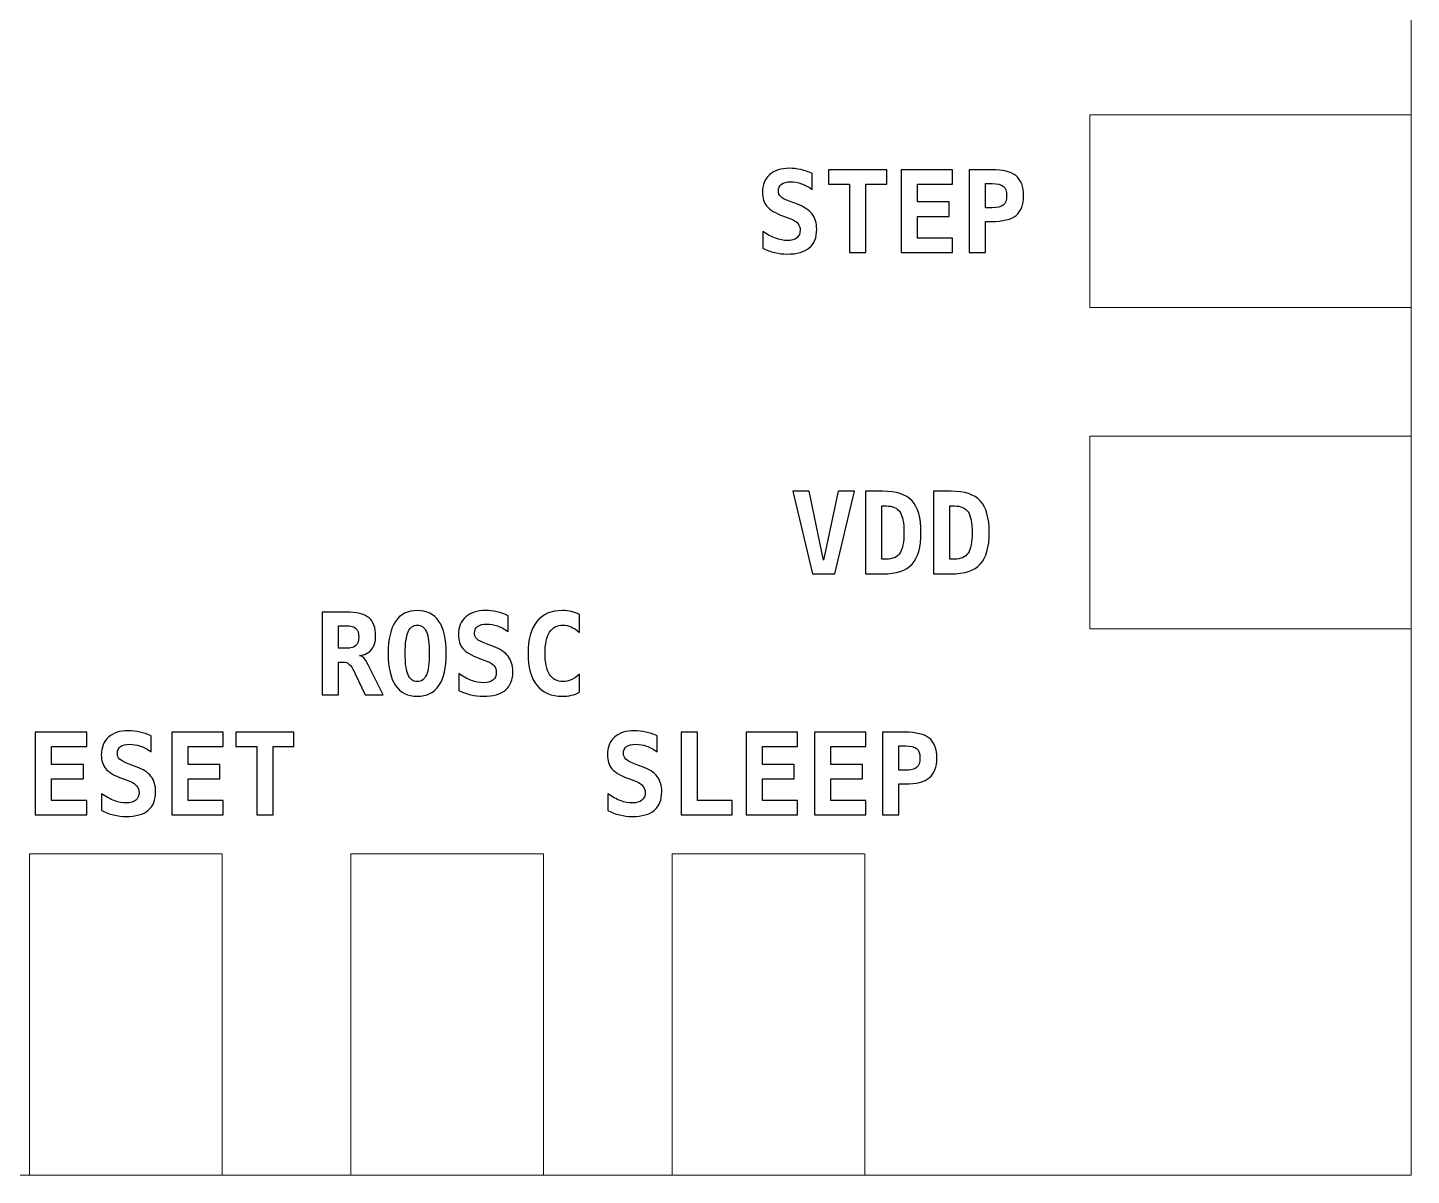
# Model space of a CAD drawing. Header units: centimetres. Extents: x -11.48 to -9.51, y -15.24 to -14.03.
# Drawn here: x -10.4653 to -10.25, y -15.1 to -14.9215 of the extents above; entities that cross this region are included whole.
import ezdxf

# ---------------------------------------------------------------- set-up
doc = ezdxf.new("R2010")
doc.units = ezdxf.units.CM
doc.header["$MEASUREMENT"] = 0
doc.layers.add('Layer 1', color=7, linetype='Continuous')

msp = doc.modelspace()

# ---------------------------------------------------------------- linework, layer by layer
at = {"layer": 'Layer 1', "color": 7, "lineweight": 9}
for points in [[(-10.75, -15.1), (-10.25, -15.1), (-10.25, -14.6), (-10.75, -14.6), (-10.75, -15.1)], [(-10.3, -14.965), (-10.25, -14.965), (-10.25, -14.935), (-10.3, -14.935), (-10.3, -14.965)], [(-10.3, -15.015), (-10.25, -15.015), (-10.25, -14.985), (-10.3, -14.985), (-10.3, -15.015)], [(-10.465, -15.1), (-10.435, -15.1), (-10.435, -15.05), (-10.465, -15.05), (-10.465, -15.1)], [(-10.415, -15.1), (-10.385, -15.1), (-10.385, -15.05), (-10.415, -15.05), (-10.415, -15.1)], [(-10.365, -15.1), (-10.335, -15.1), (-10.335, -15.05), (-10.365, -15.05), (-10.365, -15.1)]]:
    msp.add_lwpolyline(points, close=True, dxfattribs=at)
at = {"layer": 'Layer 1', "color": 250}
for points, knots in [([(-10.34768, -14.95078), (-10.34896, -14.95029), (-10.34982, -14.94978), (-10.35028, -14.94924), (-10.35028, -14.94924), (-10.35073, -14.9487), (-10.35096, -14.94798), (-10.35096, -14.94707), (-10.35096, -14.94707), (-10.35096, -14.94591), (-10.35059, -14.94499), (-10.34984, -14.94433), (-10.34984, -14.94433), (-10.34909, -14.94366), (-10.34807, -14.94333), (-10.34676, -14.94333), (-10.34676, -14.94333), (-10.34617, -14.94333), (-10.34558, -14.9434), (-10.34499, -14.94353), (-10.34499, -14.94353), (-10.3444, -14.94367), (-10.34381, -14.94386), (-10.34323, -14.94413), (-10.34323, -14.94413), (-10.34323, -14.94413), (-10.34323, -14.94661), (-10.34323, -14.94661), (-10.34323, -14.94661), (-10.34378, -14.94622), (-10.34433, -14.94593), (-10.34489, -14.94573), (-10.34489, -14.94573), (-10.34546, -14.94553), (-10.34601, -14.94543), (-10.34657, -14.94543), (-10.34657, -14.94543), (-10.34718, -14.94543), (-10.34765, -14.94555), (-10.34798, -14.9458), (-10.34798, -14.9458), (-10.3483, -14.94605), (-10.34847, -14.9464), (-10.34847, -14.94686), (-10.34847, -14.94686), (-10.34847, -14.94721), (-10.34835, -14.94751), (-10.34811, -14.94774), (-10.34811, -14.94774), (-10.34787, -14.94797), (-10.34737, -14.94823), (-10.34662, -14.94851), (-10.34662, -14.94851), (-10.34662, -14.94851), (-10.34552, -14.94893), (-10.34552, -14.94893), (-10.34552, -14.94893), (-10.34449, -14.94931), (-10.34373, -14.94981), (-10.34324, -14.95043), (-10.34324, -14.95043), (-10.34275, -14.95106), (-10.34251, -14.95185), (-10.34251, -14.9528), (-10.34251, -14.9528), (-10.34251, -14.9541), (-10.34289, -14.95507), (-10.34366, -14.95571), (-10.34366, -14.95571), (-10.34443, -14.95635), (-10.34558, -14.95667), (-10.34713, -14.95667), (-10.34713, -14.95667), (-10.34777, -14.95667), (-10.34841, -14.95659), (-10.34905, -14.95644), (-10.34905, -14.95644), (-10.34969, -14.95629), (-10.35031, -14.95606), (-10.35091, -14.95576), (-10.35091, -14.95576), (-10.35091, -14.95576), (-10.35091, -14.95314), (-10.35091, -14.95314), (-10.35091, -14.95314), (-10.35023, -14.95362), (-10.34957, -14.95398), (-10.34894, -14.95421), (-10.34894, -14.95421), (-10.3483, -14.95445), (-10.34768, -14.95457), (-10.34706, -14.95457), (-10.34706, -14.95457), (-10.34643, -14.95457), (-10.34595, -14.95443), (-10.3456, -14.95414), (-10.3456, -14.95414), (-10.34526, -14.95386), (-10.34508, -14.95346), (-10.34508, -14.95295), (-10.34508, -14.95295), (-10.34508, -14.95256), (-10.3452, -14.95222), (-10.34543, -14.95194), (-10.34543, -14.95194), (-10.34566, -14.95165), (-10.34599, -14.95142), (-10.34643, -14.95125), (-10.34643, -14.95125), (-10.34643, -14.95125), (-10.34768, -14.95078), (-10.34768, -14.95078)], [0, 0, 0, 0, 0.035714, 0.035714, 0.035714, 0.035714, 0.071429, 0.071429, 0.071429, 0.071429, 0.107143, 0.107143, 0.107143, 0.107143, 0.142857, 0.142857, 0.142857, 0.142857, 0.178571, 0.178571, 0.178571, 0.178571, 0.214286, 0.214286, 0.214286, 0.214286, 0.25, 0.25, 0.25, 0.25, 0.285714, 0.285714, 0.285714, 0.285714, 0.321429, 0.321429, 0.321429, 0.321429, 0.357143, 0.357143, 0.357143, 0.357143, 0.392857, 0.392857, 0.392857, 0.392857, 0.428571, 0.428571, 0.428571, 0.428571, 0.464286, 0.464286, 0.464286, 0.464286, 0.5, 0.5, 0.5, 0.5, 0.535714, 0.535714, 0.535714, 0.535714, 0.571429, 0.571429, 0.571429, 0.571429, 0.607143, 0.607143, 0.607143, 0.607143, 0.642857, 0.642857, 0.642857, 0.642857, 0.678571, 0.678571, 0.678571, 0.678571, 0.714286, 0.714286, 0.714286, 0.714286, 0.75, 0.75, 0.75, 0.75, 0.785714, 0.785714, 0.785714, 0.785714, 0.821429, 0.821429, 0.821429, 0.821429, 0.857143, 0.857143, 0.857143, 0.857143, 0.892857, 0.892857, 0.892857, 0.892857, 0.928571, 0.928571, 0.928571, 0.928571, 0.964286, 0.964286, 0.964286, 0.964286, 1, 1, 1, 1]), ([(-10.33487, -14.95642), (-10.33487, -14.95642), (-10.33741, -14.95642), (-10.33741, -14.95642), (-10.33741, -14.95642), (-10.33741, -14.95642), (-10.33741, -14.94578), (-10.33741, -14.94578), (-10.33741, -14.94578), (-10.33741, -14.94578), (-10.34067, -14.94578), (-10.34067, -14.94578), (-10.34067, -14.94578), (-10.34067, -14.94578), (-10.34067, -14.94356), (-10.34067, -14.94356), (-10.34067, -14.94356), (-10.34067, -14.94356), (-10.33161, -14.94356), (-10.33161, -14.94356), (-10.33161, -14.94356), (-10.33161, -14.94356), (-10.33161, -14.94578), (-10.33161, -14.94578), (-10.33161, -14.94578), (-10.33161, -14.94578), (-10.33487, -14.94578), (-10.33487, -14.94578), (-10.33487, -14.94578), (-10.33487, -14.94578), (-10.33487, -14.95642), (-10.33487, -14.95642)], [0, 0, 0, 0, 0.125, 0.125, 0.125, 0.125, 0.25, 0.25, 0.25, 0.25, 0.375, 0.375, 0.375, 0.375, 0.5, 0.5, 0.5, 0.5, 0.625, 0.625, 0.625, 0.625, 0.75, 0.75, 0.75, 0.75, 0.875, 0.875, 0.875, 0.875, 1, 1, 1, 1]), ([(-10.32137, -14.95642), (-10.32137, -14.95642), (-10.32938, -14.95642), (-10.32938, -14.95642), (-10.32938, -14.95642), (-10.32938, -14.95642), (-10.32938, -14.94356), (-10.32938, -14.94356), (-10.32938, -14.94356), (-10.32938, -14.94356), (-10.32137, -14.94356), (-10.32137, -14.94356), (-10.32137, -14.94356), (-10.32137, -14.94356), (-10.32137, -14.9458), (-10.32137, -14.9458), (-10.32137, -14.9458), (-10.32137, -14.9458), (-10.32684, -14.9458), (-10.32684, -14.9458), (-10.32684, -14.9458), (-10.32684, -14.9458), (-10.32684, -14.94857), (-10.32684, -14.94857), (-10.32684, -14.94857), (-10.32684, -14.94857), (-10.32189, -14.94857), (-10.32189, -14.94857), (-10.32189, -14.94857), (-10.32189, -14.94857), (-10.32189, -14.95081), (-10.32189, -14.95081), (-10.32189, -14.95081), (-10.32189, -14.95081), (-10.32684, -14.95081), (-10.32684, -14.95081), (-10.32684, -14.95081), (-10.32684, -14.95081), (-10.32684, -14.95418), (-10.32684, -14.95418), (-10.32684, -14.95418), (-10.32684, -14.95418), (-10.32137, -14.95418), (-10.32137, -14.95418), (-10.32137, -14.95418), (-10.32137, -14.95418), (-10.32137, -14.95642), (-10.32137, -14.95642)], [0, 0, 0, 0, 0.083333, 0.083333, 0.083333, 0.083333, 0.166667, 0.166667, 0.166667, 0.166667, 0.25, 0.25, 0.25, 0.25, 0.333333, 0.333333, 0.333333, 0.333333, 0.416667, 0.416667, 0.416667, 0.416667, 0.5, 0.5, 0.5, 0.5, 0.583333, 0.583333, 0.583333, 0.583333, 0.666667, 0.666667, 0.666667, 0.666667, 0.75, 0.75, 0.75, 0.75, 0.833333, 0.833333, 0.833333, 0.833333, 0.916667, 0.916667, 0.916667, 0.916667, 1, 1, 1, 1]), ([(-10.31881, -14.94356), (-10.31881, -14.94356), (-10.31532, -14.94356), (-10.31532, -14.94356), (-10.31532, -14.94356), (-10.31355, -14.94356), (-10.31227, -14.94388), (-10.3115, -14.94451), (-10.3115, -14.94451), (-10.31072, -14.94514), (-10.31033, -14.94617), (-10.31033, -14.94758), (-10.31033, -14.94758), (-10.31033, -14.949), (-10.31072, -14.95003), (-10.3115, -14.95066), (-10.3115, -14.95066), (-10.31227, -14.95129), (-10.31355, -14.9516), (-10.31532, -14.9516), (-10.31532, -14.9516), (-10.31532, -14.9516), (-10.31627, -14.9516), (-10.31627, -14.9516), (-10.31627, -14.9516), (-10.31627, -14.9516), (-10.31627, -14.95642), (-10.31627, -14.95642), (-10.31627, -14.95642), (-10.31627, -14.95642), (-10.31881, -14.95642), (-10.31881, -14.95642), (-10.31881, -14.95642), (-10.31881, -14.95642), (-10.31881, -14.94356), (-10.31881, -14.94356)], [0, 0, 0, 0, 0.111111, 0.111111, 0.111111, 0.111111, 0.222222, 0.222222, 0.222222, 0.222222, 0.333333, 0.333333, 0.333333, 0.333333, 0.444444, 0.444444, 0.444444, 0.444444, 0.555556, 0.555556, 0.555556, 0.555556, 0.666667, 0.666667, 0.666667, 0.666667, 0.777778, 0.777778, 0.777778, 0.777778, 0.888889, 0.888889, 0.888889, 0.888889, 1, 1, 1, 1]), ([(-10.31627, -14.9457), (-10.31627, -14.9457), (-10.31627, -14.94947), (-10.31627, -14.94947), (-10.31627, -14.94947), (-10.31627, -14.94947), (-10.31523, -14.94947), (-10.31523, -14.94947), (-10.31523, -14.94947), (-10.3144, -14.94947), (-10.31381, -14.94933), (-10.31348, -14.94905), (-10.31348, -14.94905), (-10.31314, -14.94876), (-10.31297, -14.94828), (-10.31297, -14.94758), (-10.31297, -14.94758), (-10.31297, -14.94689), (-10.31314, -14.9464), (-10.31348, -14.94612), (-10.31348, -14.94612), (-10.31381, -14.94584), (-10.3144, -14.9457), (-10.31523, -14.9457), (-10.31523, -14.9457), (-10.31523, -14.9457), (-10.31627, -14.9457), (-10.31627, -14.9457)], [0, 0, 0, 0, 0.142857, 0.142857, 0.142857, 0.142857, 0.285714, 0.285714, 0.285714, 0.285714, 0.428571, 0.428571, 0.428571, 0.428571, 0.571429, 0.571429, 0.571429, 0.571429, 0.714286, 0.714286, 0.714286, 0.714286, 0.857143, 0.857143, 0.857143, 0.857143, 1, 1, 1, 1]), ([(-10.34143, -15.00431), (-10.34143, -15.00431), (-10.33917, -14.99357), (-10.33917, -14.99357), (-10.33917, -14.99357), (-10.33917, -14.99357), (-10.33661, -14.99357), (-10.33661, -14.99357), (-10.33661, -14.99357), (-10.33661, -14.99357), (-10.33967, -15.00643), (-10.33967, -15.00643), (-10.33967, -15.00643), (-10.33967, -15.00643), (-10.34319, -15.00643), (-10.34319, -15.00643), (-10.34319, -15.00643), (-10.34319, -15.00643), (-10.34625, -14.99357), (-10.34625, -14.99357), (-10.34625, -14.99357), (-10.34625, -14.99357), (-10.34369, -14.99357), (-10.34369, -14.99357), (-10.34369, -14.99357), (-10.34369, -14.99357), (-10.34143, -15.00431), (-10.34143, -15.00431)], [0, 0, 0, 0, 0.142857, 0.142857, 0.142857, 0.142857, 0.285714, 0.285714, 0.285714, 0.285714, 0.428571, 0.428571, 0.428571, 0.428571, 0.571429, 0.571429, 0.571429, 0.571429, 0.714286, 0.714286, 0.714286, 0.714286, 0.857143, 0.857143, 0.857143, 0.857143, 1, 1, 1, 1]), ([(-10.33494, -14.99357), (-10.33494, -14.99357), (-10.33222, -14.99357), (-10.33222, -14.99357), (-10.33222, -14.99357), (-10.33012, -14.99357), (-10.32861, -14.99407), (-10.32768, -14.99507), (-10.32768, -14.99507), (-10.32676, -14.99608), (-10.32629, -14.99771), (-10.32629, -14.99999), (-10.32629, -14.99999), (-10.32629, -15.00227), (-10.32676, -15.00391), (-10.32768, -15.00492), (-10.32768, -15.00492), (-10.32861, -15.00593), (-10.33012, -15.00643), (-10.33222, -15.00643), (-10.33222, -15.00643), (-10.33222, -15.00643), (-10.33494, -15.00643), (-10.33494, -15.00643), (-10.33494, -15.00643), (-10.33494, -15.00643), (-10.33494, -14.99357), (-10.33494, -14.99357)], [0, 0, 0, 0, 0.142857, 0.142857, 0.142857, 0.142857, 0.285714, 0.285714, 0.285714, 0.285714, 0.428571, 0.428571, 0.428571, 0.428571, 0.571429, 0.571429, 0.571429, 0.571429, 0.714286, 0.714286, 0.714286, 0.714286, 0.857143, 0.857143, 0.857143, 0.857143, 1, 1, 1, 1]), ([(-10.32432, -14.99357), (-10.32432, -14.99357), (-10.3216, -14.99357), (-10.3216, -14.99357), (-10.3216, -14.99357), (-10.3195, -14.99357), (-10.31799, -14.99407), (-10.31706, -14.99507), (-10.31706, -14.99507), (-10.31614, -14.99608), (-10.31567, -14.99771), (-10.31567, -14.99999), (-10.31567, -14.99999), (-10.31567, -15.00227), (-10.31614, -15.00391), (-10.31706, -15.00492), (-10.31706, -15.00492), (-10.31799, -15.00593), (-10.3195, -15.00643), (-10.3216, -15.00643), (-10.3216, -15.00643), (-10.3216, -15.00643), (-10.32432, -15.00643), (-10.32432, -15.00643), (-10.32432, -15.00643), (-10.32432, -15.00643), (-10.32432, -14.99357), (-10.32432, -14.99357)], [0, 0, 0, 0, 0.142857, 0.142857, 0.142857, 0.142857, 0.285714, 0.285714, 0.285714, 0.285714, 0.428571, 0.428571, 0.428571, 0.428571, 0.571429, 0.571429, 0.571429, 0.571429, 0.714286, 0.714286, 0.714286, 0.714286, 0.857143, 0.857143, 0.857143, 0.857143, 1, 1, 1, 1]), ([(-10.3324, -14.99586), (-10.3324, -14.99586), (-10.3324, -15.00414), (-10.3324, -15.00414), (-10.3324, -15.00414), (-10.3324, -15.00414), (-10.33171, -15.00414), (-10.33171, -15.00414), (-10.33171, -15.00414), (-10.33071, -15.00414), (-10.33, -15.00383), (-10.32958, -15.0032), (-10.32958, -15.0032), (-10.32915, -15.00257), (-10.32894, -15.0015), (-10.32894, -14.99999), (-10.32894, -14.99999), (-10.32894, -14.99849), (-10.32915, -14.99742), (-10.32958, -14.9968), (-10.32958, -14.9968), (-10.33, -14.99617), (-10.33071, -14.99586), (-10.33171, -14.99586), (-10.33171, -14.99586), (-10.33171, -14.99586), (-10.3324, -14.99586), (-10.3324, -14.99586)], [0, 0, 0, 0, 0.142857, 0.142857, 0.142857, 0.142857, 0.285714, 0.285714, 0.285714, 0.285714, 0.428571, 0.428571, 0.428571, 0.428571, 0.571429, 0.571429, 0.571429, 0.571429, 0.714286, 0.714286, 0.714286, 0.714286, 0.857143, 0.857143, 0.857143, 0.857143, 1, 1, 1, 1]), ([(-10.32178, -14.99586), (-10.32178, -14.99586), (-10.32178, -15.00414), (-10.32178, -15.00414), (-10.32178, -15.00414), (-10.32178, -15.00414), (-10.32109, -15.00414), (-10.32109, -15.00414), (-10.32109, -15.00414), (-10.32009, -15.00414), (-10.31938, -15.00383), (-10.31896, -15.0032), (-10.31896, -15.0032), (-10.31853, -15.00257), (-10.31832, -15.0015), (-10.31832, -14.99999), (-10.31832, -14.99999), (-10.31832, -14.99849), (-10.31853, -14.99742), (-10.31896, -14.9968), (-10.31896, -14.9968), (-10.31938, -14.99617), (-10.32009, -14.99586), (-10.32109, -14.99586), (-10.32109, -14.99586), (-10.32109, -14.99586), (-10.32178, -14.99586), (-10.32178, -14.99586)], [0, 0, 0, 0, 0.142857, 0.142857, 0.142857, 0.142857, 0.285714, 0.285714, 0.285714, 0.285714, 0.428571, 0.428571, 0.428571, 0.428571, 0.571429, 0.571429, 0.571429, 0.571429, 0.714286, 0.714286, 0.714286, 0.714286, 0.857143, 0.857143, 0.857143, 0.857143, 1, 1, 1, 1]), ([(-10.41364, -15.01915), (-10.41339, -15.0192), (-10.41317, -15.01932), (-10.41298, -15.01951), (-10.41298, -15.01951), (-10.41279, -15.01969), (-10.41257, -15.02006), (-10.4123, -15.0206), (-10.4123, -15.0206), (-10.4123, -15.0206), (-10.40997, -15.02522), (-10.40997, -15.02522), (-10.40997, -15.02522), (-10.40997, -15.02522), (-10.41276, -15.02522), (-10.41276, -15.02522), (-10.41276, -15.02522), (-10.41276, -15.02522), (-10.41431, -15.02197), (-10.41431, -15.02197), (-10.41431, -15.02197), (-10.41436, -15.02188), (-10.41442, -15.02176), (-10.41449, -15.02159), (-10.41449, -15.02159), (-10.41495, -15.02062), (-10.41548, -15.02014), (-10.41609, -15.02014), (-10.41609, -15.02014), (-10.41609, -15.02014), (-10.4169, -15.02014), (-10.4169, -15.02014), (-10.4169, -15.02014), (-10.4169, -15.02014), (-10.4169, -15.02522), (-10.4169, -15.02522), (-10.4169, -15.02522), (-10.4169, -15.02522), (-10.41944, -15.02522), (-10.41944, -15.02522), (-10.41944, -15.02522), (-10.41944, -15.02522), (-10.41944, -15.01236), (-10.41944, -15.01236), (-10.41944, -15.01236), (-10.41944, -15.01236), (-10.41577, -15.01236), (-10.41577, -15.01236), (-10.41577, -15.01236), (-10.41412, -15.01236), (-10.41293, -15.01265), (-10.41221, -15.01324), (-10.41221, -15.01324), (-10.41149, -15.01382), (-10.41113, -15.01478), (-10.41113, -15.0161), (-10.41113, -15.0161), (-10.41113, -15.01698), (-10.41135, -15.01769), (-10.41178, -15.01821), (-10.41178, -15.01821), (-10.41221, -15.01873), (-10.41283, -15.01905), (-10.41364, -15.01915)], [0, 0, 0, 0, 0.0625, 0.0625, 0.0625, 0.0625, 0.125, 0.125, 0.125, 0.125, 0.1875, 0.1875, 0.1875, 0.1875, 0.25, 0.25, 0.25, 0.25, 0.3125, 0.3125, 0.3125, 0.3125, 0.375, 0.375, 0.375, 0.375, 0.4375, 0.4375, 0.4375, 0.4375, 0.5, 0.5, 0.5, 0.5, 0.5625, 0.5625, 0.5625, 0.5625, 0.625, 0.625, 0.625, 0.625, 0.6875, 0.6875, 0.6875, 0.6875, 0.75, 0.75, 0.75, 0.75, 0.8125, 0.8125, 0.8125, 0.8125, 0.875, 0.875, 0.875, 0.875, 0.9375, 0.9375, 0.9375, 0.9375, 1, 1, 1, 1]), ([(-10.40918, -15.0188), (-10.40918, -15.0166), (-10.4088, -15.01494), (-10.40804, -15.01382), (-10.40804, -15.01382), (-10.40727, -15.01269), (-10.40615, -15.01213), (-10.40466, -15.01213), (-10.40466, -15.01213), (-10.40317, -15.01213), (-10.40204, -15.01269), (-10.40128, -15.01382), (-10.40128, -15.01382), (-10.40052, -15.01494), (-10.40014, -15.0166), (-10.40014, -15.0188), (-10.40014, -15.0188), (-10.40014, -15.021), (-10.40052, -15.02266), (-10.40128, -15.02378), (-10.40128, -15.02378), (-10.40204, -15.02491), (-10.40317, -15.02547), (-10.40466, -15.02547), (-10.40466, -15.02547), (-10.40615, -15.02547), (-10.40727, -15.02491), (-10.40804, -15.02378), (-10.40804, -15.02378), (-10.4088, -15.02266), (-10.40918, -15.021), (-10.40918, -15.0188)], [0, 0, 0, 0, 0.125, 0.125, 0.125, 0.125, 0.25, 0.25, 0.25, 0.25, 0.375, 0.375, 0.375, 0.375, 0.5, 0.5, 0.5, 0.5, 0.625, 0.625, 0.625, 0.625, 0.75, 0.75, 0.75, 0.75, 0.875, 0.875, 0.875, 0.875, 1, 1, 1, 1]), ([(-10.39496, -15.01958), (-10.39624, -15.01909), (-10.3971, -15.01858), (-10.39756, -15.01804), (-10.39756, -15.01804), (-10.39801, -15.0175), (-10.39824, -15.01678), (-10.39824, -15.01587), (-10.39824, -15.01587), (-10.39824, -15.01471), (-10.39787, -15.01379), (-10.39712, -15.01313), (-10.39712, -15.01313), (-10.39637, -15.01246), (-10.39535, -15.01213), (-10.39404, -15.01213), (-10.39404, -15.01213), (-10.39345, -15.01213), (-10.39286, -15.0122), (-10.39227, -15.01233), (-10.39227, -15.01233), (-10.39168, -15.01247), (-10.39109, -15.01266), (-10.39051, -15.01293), (-10.39051, -15.01293), (-10.39051, -15.01293), (-10.39051, -15.01541), (-10.39051, -15.01541), (-10.39051, -15.01541), (-10.39106, -15.01502), (-10.39161, -15.01473), (-10.39217, -15.01453), (-10.39217, -15.01453), (-10.39274, -15.01433), (-10.39329, -15.01423), (-10.39385, -15.01423), (-10.39385, -15.01423), (-10.39446, -15.01423), (-10.39493, -15.01435), (-10.39526, -15.0146), (-10.39526, -15.0146), (-10.39558, -15.01485), (-10.39575, -15.0152), (-10.39575, -15.01566), (-10.39575, -15.01566), (-10.39575, -15.01601), (-10.39563, -15.01631), (-10.39539, -15.01654), (-10.39539, -15.01654), (-10.39515, -15.01677), (-10.39465, -15.01703), (-10.3939, -15.01731), (-10.3939, -15.01731), (-10.3939, -15.01731), (-10.3928, -15.01773), (-10.3928, -15.01773), (-10.3928, -15.01773), (-10.39177, -15.01811), (-10.39101, -15.01861), (-10.39052, -15.01923), (-10.39052, -15.01923), (-10.39003, -15.01986), (-10.38979, -15.02065), (-10.38979, -15.0216), (-10.38979, -15.0216), (-10.38979, -15.0229), (-10.39017, -15.02387), (-10.39094, -15.02451), (-10.39094, -15.02451), (-10.39171, -15.02515), (-10.39286, -15.02547), (-10.39441, -15.02547), (-10.39441, -15.02547), (-10.39505, -15.02547), (-10.39569, -15.02539), (-10.39633, -15.02524), (-10.39633, -15.02524), (-10.39697, -15.02509), (-10.39759, -15.02486), (-10.39819, -15.02456), (-10.39819, -15.02456), (-10.39819, -15.02456), (-10.39819, -15.02194), (-10.39819, -15.02194), (-10.39819, -15.02194), (-10.39751, -15.02242), (-10.39685, -15.02278), (-10.39622, -15.02301), (-10.39622, -15.02301), (-10.39558, -15.02325), (-10.39496, -15.02337), (-10.39434, -15.02337), (-10.39434, -15.02337), (-10.39371, -15.02337), (-10.39323, -15.02323), (-10.39288, -15.02294), (-10.39288, -15.02294), (-10.39254, -15.02266), (-10.39236, -15.02226), (-10.39236, -15.02175), (-10.39236, -15.02175), (-10.39236, -15.02136), (-10.39248, -15.02102), (-10.39271, -15.02074), (-10.39271, -15.02074), (-10.39294, -15.02045), (-10.39327, -15.02022), (-10.39371, -15.02005), (-10.39371, -15.02005), (-10.39371, -15.02005), (-10.39496, -15.01958), (-10.39496, -15.01958)], [0, 0, 0, 0, 0.035714, 0.035714, 0.035714, 0.035714, 0.071429, 0.071429, 0.071429, 0.071429, 0.107143, 0.107143, 0.107143, 0.107143, 0.142857, 0.142857, 0.142857, 0.142857, 0.178571, 0.178571, 0.178571, 0.178571, 0.214286, 0.214286, 0.214286, 0.214286, 0.25, 0.25, 0.25, 0.25, 0.285714, 0.285714, 0.285714, 0.285714, 0.321429, 0.321429, 0.321429, 0.321429, 0.357143, 0.357143, 0.357143, 0.357143, 0.392857, 0.392857, 0.392857, 0.392857, 0.428571, 0.428571, 0.428571, 0.428571, 0.464286, 0.464286, 0.464286, 0.464286, 0.5, 0.5, 0.5, 0.5, 0.535714, 0.535714, 0.535714, 0.535714, 0.571429, 0.571429, 0.571429, 0.571429, 0.607143, 0.607143, 0.607143, 0.607143, 0.642857, 0.642857, 0.642857, 0.642857, 0.678571, 0.678571, 0.678571, 0.678571, 0.714286, 0.714286, 0.714286, 0.714286, 0.75, 0.75, 0.75, 0.75, 0.785714, 0.785714, 0.785714, 0.785714, 0.821429, 0.821429, 0.821429, 0.821429, 0.857143, 0.857143, 0.857143, 0.857143, 0.892857, 0.892857, 0.892857, 0.892857, 0.928571, 0.928571, 0.928571, 0.928571, 0.964286, 0.964286, 0.964286, 0.964286, 1, 1, 1, 1]), ([(-10.37942, -15.02485), (-10.37982, -15.02506), (-10.38024, -15.02521), (-10.38069, -15.02531), (-10.38069, -15.02531), (-10.38113, -15.02542), (-10.38159, -15.02547), (-10.38208, -15.02547), (-10.38208, -15.02547), (-10.38381, -15.02547), (-10.38514, -15.0249), (-10.38605, -15.02376), (-10.38605, -15.02376), (-10.38697, -15.02261), (-10.38742, -15.02096), (-10.38742, -15.0188), (-10.38742, -15.0188), (-10.38742, -15.01664), (-10.38697, -15.01499), (-10.38605, -15.01384), (-10.38605, -15.01384), (-10.38514, -15.0127), (-10.38381, -15.01213), (-10.38208, -15.01213), (-10.38208, -15.01213), (-10.38159, -15.01213), (-10.38112, -15.01218), (-10.38068, -15.01228), (-10.38068, -15.01228), (-10.38023, -15.01239), (-10.37981, -15.01254), (-10.37942, -15.01275), (-10.37942, -15.01275), (-10.37942, -15.01275), (-10.37942, -15.01557), (-10.37942, -15.01557), (-10.37942, -15.01557), (-10.37985, -15.01517), (-10.38028, -15.01488), (-10.38069, -15.01469), (-10.38069, -15.01469), (-10.3811, -15.0145), (-10.38152, -15.01441), (-10.38196, -15.01441), (-10.38196, -15.01441), (-10.38289, -15.01441), (-10.38359, -15.01478), (-10.38407, -15.01552), (-10.38407, -15.01552), (-10.38454, -15.01626), (-10.38478, -15.01735), (-10.38478, -15.0188), (-10.38478, -15.0188), (-10.38478, -15.02025), (-10.38454, -15.02134), (-10.38407, -15.02208), (-10.38407, -15.02208), (-10.38359, -15.02282), (-10.38289, -15.02319), (-10.38196, -15.02319), (-10.38196, -15.02319), (-10.38152, -15.02319), (-10.3811, -15.02309), (-10.38069, -15.02291), (-10.38069, -15.02291), (-10.38028, -15.02272), (-10.37985, -15.02243), (-10.37942, -15.02202), (-10.37942, -15.02202), (-10.37942, -15.02202), (-10.37942, -15.02485), (-10.37942, -15.02485)], [0, 0, 0, 0, 0.055556, 0.055556, 0.055556, 0.055556, 0.111111, 0.111111, 0.111111, 0.111111, 0.166667, 0.166667, 0.166667, 0.166667, 0.222222, 0.222222, 0.222222, 0.222222, 0.277778, 0.277778, 0.277778, 0.277778, 0.333333, 0.333333, 0.333333, 0.333333, 0.388889, 0.388889, 0.388889, 0.388889, 0.444444, 0.444444, 0.444444, 0.444444, 0.5, 0.5, 0.5, 0.5, 0.555556, 0.555556, 0.555556, 0.555556, 0.611111, 0.611111, 0.611111, 0.611111, 0.666667, 0.666667, 0.666667, 0.666667, 0.722222, 0.722222, 0.722222, 0.722222, 0.777778, 0.777778, 0.777778, 0.777778, 0.833333, 0.833333, 0.833333, 0.833333, 0.888889, 0.888889, 0.888889, 0.888889, 0.944444, 0.944444, 0.944444, 0.944444, 1, 1, 1, 1]), ([(-10.4169, -15.0145), (-10.4169, -15.0145), (-10.4169, -15.018), (-10.4169, -15.018), (-10.4169, -15.018), (-10.4169, -15.018), (-10.41571, -15.018), (-10.41571, -15.018), (-10.41571, -15.018), (-10.41501, -15.018), (-10.41451, -15.01787), (-10.41421, -15.01759), (-10.41421, -15.01759), (-10.41391, -15.01732), (-10.41376, -15.01687), (-10.41376, -15.01625), (-10.41376, -15.01625), (-10.41376, -15.01562), (-10.41391, -15.01517), (-10.41421, -15.0149), (-10.41421, -15.0149), (-10.41451, -15.01463), (-10.41501, -15.0145), (-10.41571, -15.0145), (-10.41571, -15.0145), (-10.41571, -15.0145), (-10.4169, -15.0145), (-10.4169, -15.0145)], [0, 0, 0, 0, 0.142857, 0.142857, 0.142857, 0.142857, 0.285714, 0.285714, 0.285714, 0.285714, 0.428571, 0.428571, 0.428571, 0.428571, 0.571429, 0.571429, 0.571429, 0.571429, 0.714286, 0.714286, 0.714286, 0.714286, 0.857143, 0.857143, 0.857143, 0.857143, 1, 1, 1, 1]), ([(-10.40466, -15.01441), (-10.40531, -15.01441), (-10.40579, -15.01476), (-10.40609, -15.01545), (-10.40609, -15.01545), (-10.40638, -15.01614), (-10.40653, -15.01726), (-10.40653, -15.0188), (-10.40653, -15.0188), (-10.40653, -15.02034), (-10.40638, -15.02146), (-10.40609, -15.02215), (-10.40609, -15.02215), (-10.40579, -15.02284), (-10.40531, -15.02319), (-10.40466, -15.02319), (-10.40466, -15.02319), (-10.40401, -15.02319), (-10.40353, -15.02284), (-10.40323, -15.02215), (-10.40323, -15.02215), (-10.40293, -15.02146), (-10.40278, -15.02034), (-10.40278, -15.0188), (-10.40278, -15.0188), (-10.40278, -15.01726), (-10.40293, -15.01614), (-10.40323, -15.01545), (-10.40323, -15.01545), (-10.40353, -15.01476), (-10.40401, -15.01441), (-10.40466, -15.01441)], [0, 0, 0, 0, 0.125, 0.125, 0.125, 0.125, 0.25, 0.25, 0.25, 0.25, 0.375, 0.375, 0.375, 0.375, 0.5, 0.5, 0.5, 0.5, 0.625, 0.625, 0.625, 0.625, 0.75, 0.75, 0.75, 0.75, 0.875, 0.875, 0.875, 0.875, 1, 1, 1, 1]), ([(-10.45608, -15.04392), (-10.45608, -15.04392), (-10.46409, -15.04392), (-10.46409, -15.04392), (-10.46409, -15.04392), (-10.46409, -15.04392), (-10.46409, -15.03106), (-10.46409, -15.03106), (-10.46409, -15.03106), (-10.46409, -15.03106), (-10.45608, -15.03106), (-10.45608, -15.03106), (-10.45608, -15.03106), (-10.45608, -15.03106), (-10.45608, -15.0333), (-10.45608, -15.0333), (-10.45608, -15.0333), (-10.45608, -15.0333), (-10.46155, -15.0333), (-10.46155, -15.0333), (-10.46155, -15.0333), (-10.46155, -15.0333), (-10.46155, -15.03607), (-10.46155, -15.03607), (-10.46155, -15.03607), (-10.46155, -15.03607), (-10.4566, -15.03607), (-10.4566, -15.03607), (-10.4566, -15.03607), (-10.4566, -15.03607), (-10.4566, -15.03831), (-10.4566, -15.03831), (-10.4566, -15.03831), (-10.4566, -15.03831), (-10.46155, -15.03831), (-10.46155, -15.03831), (-10.46155, -15.03831), (-10.46155, -15.03831), (-10.46155, -15.04168), (-10.46155, -15.04168), (-10.46155, -15.04168), (-10.46155, -15.04168), (-10.45608, -15.04168), (-10.45608, -15.04168), (-10.45608, -15.04168), (-10.45608, -15.04168), (-10.45608, -15.04392), (-10.45608, -15.04392)], [0, 0, 0, 0, 0.083333, 0.083333, 0.083333, 0.083333, 0.166667, 0.166667, 0.166667, 0.166667, 0.25, 0.25, 0.25, 0.25, 0.333333, 0.333333, 0.333333, 0.333333, 0.416667, 0.416667, 0.416667, 0.416667, 0.5, 0.5, 0.5, 0.5, 0.583333, 0.583333, 0.583333, 0.583333, 0.666667, 0.666667, 0.666667, 0.666667, 0.75, 0.75, 0.75, 0.75, 0.833333, 0.833333, 0.833333, 0.833333, 0.916667, 0.916667, 0.916667, 0.916667, 1, 1, 1, 1]), ([(-10.45053, -15.03828), (-10.45181, -15.03779), (-10.45267, -15.03728), (-10.45313, -15.03674), (-10.45313, -15.03674), (-10.45358, -15.0362), (-10.45381, -15.03548), (-10.45381, -15.03457), (-10.45381, -15.03457), (-10.45381, -15.03341), (-10.45344, -15.03249), (-10.45269, -15.03183), (-10.45269, -15.03183), (-10.45194, -15.03116), (-10.45092, -15.03083), (-10.44961, -15.03083), (-10.44961, -15.03083), (-10.44902, -15.03083), (-10.44843, -15.0309), (-10.44784, -15.03103), (-10.44784, -15.03103), (-10.44725, -15.03117), (-10.44666, -15.03136), (-10.44608, -15.03163), (-10.44608, -15.03163), (-10.44608, -15.03163), (-10.44608, -15.03411), (-10.44608, -15.03411), (-10.44608, -15.03411), (-10.44663, -15.03372), (-10.44718, -15.03343), (-10.44774, -15.03323), (-10.44774, -15.03323), (-10.44831, -15.03303), (-10.44886, -15.03293), (-10.44942, -15.03293), (-10.44942, -15.03293), (-10.45003, -15.03293), (-10.4505, -15.03305), (-10.45083, -15.0333), (-10.45083, -15.0333), (-10.45115, -15.03355), (-10.45132, -15.0339), (-10.45132, -15.03436), (-10.45132, -15.03436), (-10.45132, -15.03471), (-10.4512, -15.03501), (-10.45096, -15.03524), (-10.45096, -15.03524), (-10.45072, -15.03547), (-10.45022, -15.03573), (-10.44947, -15.03601), (-10.44947, -15.03601), (-10.44947, -15.03601), (-10.44837, -15.03643), (-10.44837, -15.03643), (-10.44837, -15.03643), (-10.44734, -15.03681), (-10.44658, -15.03731), (-10.44609, -15.03793), (-10.44609, -15.03793), (-10.4456, -15.03856), (-10.44536, -15.03935), (-10.44536, -15.0403), (-10.44536, -15.0403), (-10.44536, -15.0416), (-10.44574, -15.04257), (-10.44651, -15.04321), (-10.44651, -15.04321), (-10.44728, -15.04385), (-10.44843, -15.04417), (-10.44998, -15.04417), (-10.44998, -15.04417), (-10.45062, -15.04417), (-10.45126, -15.04409), (-10.4519, -15.04394), (-10.4519, -15.04394), (-10.45254, -15.04379), (-10.45316, -15.04356), (-10.45376, -15.04326), (-10.45376, -15.04326), (-10.45376, -15.04326), (-10.45376, -15.04064), (-10.45376, -15.04064), (-10.45376, -15.04064), (-10.45308, -15.04112), (-10.45242, -15.04148), (-10.45179, -15.04171), (-10.45179, -15.04171), (-10.45115, -15.04195), (-10.45053, -15.04207), (-10.44991, -15.04207), (-10.44991, -15.04207), (-10.44928, -15.04207), (-10.4488, -15.04193), (-10.44845, -15.04164), (-10.44845, -15.04164), (-10.44811, -15.04136), (-10.44793, -15.04096), (-10.44793, -15.04045), (-10.44793, -15.04045), (-10.44793, -15.04006), (-10.44805, -15.03972), (-10.44828, -15.03944), (-10.44828, -15.03944), (-10.44851, -15.03915), (-10.44884, -15.03892), (-10.44928, -15.03875), (-10.44928, -15.03875), (-10.44928, -15.03875), (-10.45053, -15.03828), (-10.45053, -15.03828)], [0, 0, 0, 0, 0.035714, 0.035714, 0.035714, 0.035714, 0.071429, 0.071429, 0.071429, 0.071429, 0.107143, 0.107143, 0.107143, 0.107143, 0.142857, 0.142857, 0.142857, 0.142857, 0.178571, 0.178571, 0.178571, 0.178571, 0.214286, 0.214286, 0.214286, 0.214286, 0.25, 0.25, 0.25, 0.25, 0.285714, 0.285714, 0.285714, 0.285714, 0.321429, 0.321429, 0.321429, 0.321429, 0.357143, 0.357143, 0.357143, 0.357143, 0.392857, 0.392857, 0.392857, 0.392857, 0.428571, 0.428571, 0.428571, 0.428571, 0.464286, 0.464286, 0.464286, 0.464286, 0.5, 0.5, 0.5, 0.5, 0.535714, 0.535714, 0.535714, 0.535714, 0.571429, 0.571429, 0.571429, 0.571429, 0.607143, 0.607143, 0.607143, 0.607143, 0.642857, 0.642857, 0.642857, 0.642857, 0.678571, 0.678571, 0.678571, 0.678571, 0.714286, 0.714286, 0.714286, 0.714286, 0.75, 0.75, 0.75, 0.75, 0.785714, 0.785714, 0.785714, 0.785714, 0.821429, 0.821429, 0.821429, 0.821429, 0.857143, 0.857143, 0.857143, 0.857143, 0.892857, 0.892857, 0.892857, 0.892857, 0.928571, 0.928571, 0.928571, 0.928571, 0.964286, 0.964286, 0.964286, 0.964286, 1, 1, 1, 1]), ([(-10.43484, -15.04392), (-10.43484, -15.04392), (-10.44285, -15.04392), (-10.44285, -15.04392), (-10.44285, -15.04392), (-10.44285, -15.04392), (-10.44285, -15.03106), (-10.44285, -15.03106), (-10.44285, -15.03106), (-10.44285, -15.03106), (-10.43484, -15.03106), (-10.43484, -15.03106), (-10.43484, -15.03106), (-10.43484, -15.03106), (-10.43484, -15.0333), (-10.43484, -15.0333), (-10.43484, -15.0333), (-10.43484, -15.0333), (-10.44031, -15.0333), (-10.44031, -15.0333), (-10.44031, -15.0333), (-10.44031, -15.0333), (-10.44031, -15.03607), (-10.44031, -15.03607), (-10.44031, -15.03607), (-10.44031, -15.03607), (-10.43536, -15.03607), (-10.43536, -15.03607), (-10.43536, -15.03607), (-10.43536, -15.03607), (-10.43536, -15.03831), (-10.43536, -15.03831), (-10.43536, -15.03831), (-10.43536, -15.03831), (-10.44031, -15.03831), (-10.44031, -15.03831), (-10.44031, -15.03831), (-10.44031, -15.03831), (-10.44031, -15.04168), (-10.44031, -15.04168), (-10.44031, -15.04168), (-10.44031, -15.04168), (-10.43484, -15.04168), (-10.43484, -15.04168), (-10.43484, -15.04168), (-10.43484, -15.04168), (-10.43484, -15.04392), (-10.43484, -15.04392)], [0, 0, 0, 0, 0.083333, 0.083333, 0.083333, 0.083333, 0.166667, 0.166667, 0.166667, 0.166667, 0.25, 0.25, 0.25, 0.25, 0.333333, 0.333333, 0.333333, 0.333333, 0.416667, 0.416667, 0.416667, 0.416667, 0.5, 0.5, 0.5, 0.5, 0.583333, 0.583333, 0.583333, 0.583333, 0.666667, 0.666667, 0.666667, 0.666667, 0.75, 0.75, 0.75, 0.75, 0.833333, 0.833333, 0.833333, 0.833333, 0.916667, 0.916667, 0.916667, 0.916667, 1, 1, 1, 1]), ([(-10.4271, -15.04392), (-10.4271, -15.04392), (-10.42964, -15.04392), (-10.42964, -15.04392), (-10.42964, -15.04392), (-10.42964, -15.04392), (-10.42964, -15.03328), (-10.42964, -15.03328), (-10.42964, -15.03328), (-10.42964, -15.03328), (-10.4329, -15.03328), (-10.4329, -15.03328), (-10.4329, -15.03328), (-10.4329, -15.03328), (-10.4329, -15.03106), (-10.4329, -15.03106), (-10.4329, -15.03106), (-10.4329, -15.03106), (-10.42384, -15.03106), (-10.42384, -15.03106), (-10.42384, -15.03106), (-10.42384, -15.03106), (-10.42384, -15.03328), (-10.42384, -15.03328), (-10.42384, -15.03328), (-10.42384, -15.03328), (-10.4271, -15.03328), (-10.4271, -15.03328), (-10.4271, -15.03328), (-10.4271, -15.03328), (-10.4271, -15.04392), (-10.4271, -15.04392)], [0, 0, 0, 0, 0.125, 0.125, 0.125, 0.125, 0.25, 0.25, 0.25, 0.25, 0.375, 0.375, 0.375, 0.375, 0.5, 0.5, 0.5, 0.5, 0.625, 0.625, 0.625, 0.625, 0.75, 0.75, 0.75, 0.75, 0.875, 0.875, 0.875, 0.875, 1, 1, 1, 1]), ([(-10.37179, -15.03828), (-10.37307, -15.03779), (-10.37393, -15.03728), (-10.37439, -15.03674), (-10.37439, -15.03674), (-10.37484, -15.0362), (-10.37507, -15.03548), (-10.37507, -15.03457), (-10.37507, -15.03457), (-10.37507, -15.03341), (-10.3747, -15.03249), (-10.37395, -15.03183), (-10.37395, -15.03183), (-10.3732, -15.03116), (-10.37218, -15.03083), (-10.37087, -15.03083), (-10.37087, -15.03083), (-10.37028, -15.03083), (-10.36969, -15.0309), (-10.3691, -15.03103), (-10.3691, -15.03103), (-10.36851, -15.03117), (-10.36792, -15.03136), (-10.36734, -15.03163), (-10.36734, -15.03163), (-10.36734, -15.03163), (-10.36734, -15.03411), (-10.36734, -15.03411), (-10.36734, -15.03411), (-10.36789, -15.03372), (-10.36844, -15.03343), (-10.369, -15.03323), (-10.369, -15.03323), (-10.36957, -15.03303), (-10.37012, -15.03293), (-10.37068, -15.03293), (-10.37068, -15.03293), (-10.37129, -15.03293), (-10.37176, -15.03305), (-10.37209, -15.0333), (-10.37209, -15.0333), (-10.37241, -15.03355), (-10.37258, -15.0339), (-10.37258, -15.03436), (-10.37258, -15.03436), (-10.37258, -15.03471), (-10.37246, -15.03501), (-10.37222, -15.03524), (-10.37222, -15.03524), (-10.37198, -15.03547), (-10.37148, -15.03573), (-10.37073, -15.03601), (-10.37073, -15.03601), (-10.37073, -15.03601), (-10.36963, -15.03643), (-10.36963, -15.03643), (-10.36963, -15.03643), (-10.3686, -15.03681), (-10.36784, -15.03731), (-10.36735, -15.03793), (-10.36735, -15.03793), (-10.36686, -15.03856), (-10.36662, -15.03935), (-10.36662, -15.0403), (-10.36662, -15.0403), (-10.36662, -15.0416), (-10.367, -15.04257), (-10.36777, -15.04321), (-10.36777, -15.04321), (-10.36854, -15.04385), (-10.36969, -15.04417), (-10.37124, -15.04417), (-10.37124, -15.04417), (-10.37188, -15.04417), (-10.37252, -15.04409), (-10.37316, -15.04394), (-10.37316, -15.04394), (-10.3738, -15.04379), (-10.37442, -15.04356), (-10.37502, -15.04326), (-10.37502, -15.04326), (-10.37502, -15.04326), (-10.37502, -15.04064), (-10.37502, -15.04064), (-10.37502, -15.04064), (-10.37434, -15.04112), (-10.37368, -15.04148), (-10.37305, -15.04171), (-10.37305, -15.04171), (-10.37241, -15.04195), (-10.37179, -15.04207), (-10.37117, -15.04207), (-10.37117, -15.04207), (-10.37054, -15.04207), (-10.37006, -15.04193), (-10.36971, -15.04164), (-10.36971, -15.04164), (-10.36937, -15.04136), (-10.36919, -15.04096), (-10.36919, -15.04045), (-10.36919, -15.04045), (-10.36919, -15.04006), (-10.36931, -15.03972), (-10.36954, -15.03944), (-10.36954, -15.03944), (-10.36977, -15.03915), (-10.3701, -15.03892), (-10.37054, -15.03875), (-10.37054, -15.03875), (-10.37054, -15.03875), (-10.37179, -15.03828), (-10.37179, -15.03828)], [0, 0, 0, 0, 0.035714, 0.035714, 0.035714, 0.035714, 0.071429, 0.071429, 0.071429, 0.071429, 0.107143, 0.107143, 0.107143, 0.107143, 0.142857, 0.142857, 0.142857, 0.142857, 0.178571, 0.178571, 0.178571, 0.178571, 0.214286, 0.214286, 0.214286, 0.214286, 0.25, 0.25, 0.25, 0.25, 0.285714, 0.285714, 0.285714, 0.285714, 0.321429, 0.321429, 0.321429, 0.321429, 0.357143, 0.357143, 0.357143, 0.357143, 0.392857, 0.392857, 0.392857, 0.392857, 0.428571, 0.428571, 0.428571, 0.428571, 0.464286, 0.464286, 0.464286, 0.464286, 0.5, 0.5, 0.5, 0.5, 0.535714, 0.535714, 0.535714, 0.535714, 0.571429, 0.571429, 0.571429, 0.571429, 0.607143, 0.607143, 0.607143, 0.607143, 0.642857, 0.642857, 0.642857, 0.642857, 0.678571, 0.678571, 0.678571, 0.678571, 0.714286, 0.714286, 0.714286, 0.714286, 0.75, 0.75, 0.75, 0.75, 0.785714, 0.785714, 0.785714, 0.785714, 0.821429, 0.821429, 0.821429, 0.821429, 0.857143, 0.857143, 0.857143, 0.857143, 0.892857, 0.892857, 0.892857, 0.892857, 0.928571, 0.928571, 0.928571, 0.928571, 0.964286, 0.964286, 0.964286, 0.964286, 1, 1, 1, 1]), ([(-10.36362, -15.04392), (-10.36362, -15.04392), (-10.36362, -15.03106), (-10.36362, -15.03106), (-10.36362, -15.03106), (-10.36362, -15.03106), (-10.36108, -15.03106), (-10.36108, -15.03106), (-10.36108, -15.03106), (-10.36108, -15.03106), (-10.36108, -15.04168), (-10.36108, -15.04168), (-10.36108, -15.04168), (-10.36108, -15.04168), (-10.35565, -15.04168), (-10.35565, -15.04168), (-10.35565, -15.04168), (-10.35565, -15.04168), (-10.35565, -15.04392), (-10.35565, -15.04392), (-10.35565, -15.04392), (-10.35565, -15.04392), (-10.36362, -15.04392), (-10.36362, -15.04392)], [0, 0, 0, 0, 0.166667, 0.166667, 0.166667, 0.166667, 0.333333, 0.333333, 0.333333, 0.333333, 0.5, 0.5, 0.5, 0.5, 0.666667, 0.666667, 0.666667, 0.666667, 0.833333, 0.833333, 0.833333, 0.833333, 1, 1, 1, 1]), ([(-10.34548, -15.04392), (-10.34548, -15.04392), (-10.35349, -15.04392), (-10.35349, -15.04392), (-10.35349, -15.04392), (-10.35349, -15.04392), (-10.35349, -15.03106), (-10.35349, -15.03106), (-10.35349, -15.03106), (-10.35349, -15.03106), (-10.34548, -15.03106), (-10.34548, -15.03106), (-10.34548, -15.03106), (-10.34548, -15.03106), (-10.34548, -15.0333), (-10.34548, -15.0333), (-10.34548, -15.0333), (-10.34548, -15.0333), (-10.35095, -15.0333), (-10.35095, -15.0333), (-10.35095, -15.0333), (-10.35095, -15.0333), (-10.35095, -15.03607), (-10.35095, -15.03607), (-10.35095, -15.03607), (-10.35095, -15.03607), (-10.346, -15.03607), (-10.346, -15.03607), (-10.346, -15.03607), (-10.346, -15.03607), (-10.346, -15.03831), (-10.346, -15.03831), (-10.346, -15.03831), (-10.346, -15.03831), (-10.35095, -15.03831), (-10.35095, -15.03831), (-10.35095, -15.03831), (-10.35095, -15.03831), (-10.35095, -15.04168), (-10.35095, -15.04168), (-10.35095, -15.04168), (-10.35095, -15.04168), (-10.34548, -15.04168), (-10.34548, -15.04168), (-10.34548, -15.04168), (-10.34548, -15.04168), (-10.34548, -15.04392), (-10.34548, -15.04392)], [0, 0, 0, 0, 0.083333, 0.083333, 0.083333, 0.083333, 0.166667, 0.166667, 0.166667, 0.166667, 0.25, 0.25, 0.25, 0.25, 0.333333, 0.333333, 0.333333, 0.333333, 0.416667, 0.416667, 0.416667, 0.416667, 0.5, 0.5, 0.5, 0.5, 0.583333, 0.583333, 0.583333, 0.583333, 0.666667, 0.666667, 0.666667, 0.666667, 0.75, 0.75, 0.75, 0.75, 0.833333, 0.833333, 0.833333, 0.833333, 0.916667, 0.916667, 0.916667, 0.916667, 1, 1, 1, 1]), ([(-10.33486, -15.04392), (-10.33486, -15.04392), (-10.34287, -15.04392), (-10.34287, -15.04392), (-10.34287, -15.04392), (-10.34287, -15.04392), (-10.34287, -15.03106), (-10.34287, -15.03106), (-10.34287, -15.03106), (-10.34287, -15.03106), (-10.33486, -15.03106), (-10.33486, -15.03106), (-10.33486, -15.03106), (-10.33486, -15.03106), (-10.33486, -15.0333), (-10.33486, -15.0333), (-10.33486, -15.0333), (-10.33486, -15.0333), (-10.34033, -15.0333), (-10.34033, -15.0333), (-10.34033, -15.0333), (-10.34033, -15.0333), (-10.34033, -15.03607), (-10.34033, -15.03607), (-10.34033, -15.03607), (-10.34033, -15.03607), (-10.33538, -15.03607), (-10.33538, -15.03607), (-10.33538, -15.03607), (-10.33538, -15.03607), (-10.33538, -15.03831), (-10.33538, -15.03831), (-10.33538, -15.03831), (-10.33538, -15.03831), (-10.34033, -15.03831), (-10.34033, -15.03831), (-10.34033, -15.03831), (-10.34033, -15.03831), (-10.34033, -15.04168), (-10.34033, -15.04168), (-10.34033, -15.04168), (-10.34033, -15.04168), (-10.33486, -15.04168), (-10.33486, -15.04168), (-10.33486, -15.04168), (-10.33486, -15.04168), (-10.33486, -15.04392), (-10.33486, -15.04392)], [0, 0, 0, 0, 0.083333, 0.083333, 0.083333, 0.083333, 0.166667, 0.166667, 0.166667, 0.166667, 0.25, 0.25, 0.25, 0.25, 0.333333, 0.333333, 0.333333, 0.333333, 0.416667, 0.416667, 0.416667, 0.416667, 0.5, 0.5, 0.5, 0.5, 0.583333, 0.583333, 0.583333, 0.583333, 0.666667, 0.666667, 0.666667, 0.666667, 0.75, 0.75, 0.75, 0.75, 0.833333, 0.833333, 0.833333, 0.833333, 0.916667, 0.916667, 0.916667, 0.916667, 1, 1, 1, 1]), ([(-10.3323, -15.03106), (-10.3323, -15.03106), (-10.32881, -15.03106), (-10.32881, -15.03106), (-10.32881, -15.03106), (-10.32704, -15.03106), (-10.32576, -15.03138), (-10.32499, -15.03201), (-10.32499, -15.03201), (-10.32421, -15.03264), (-10.32382, -15.03367), (-10.32382, -15.03508), (-10.32382, -15.03508), (-10.32382, -15.0365), (-10.32421, -15.03753), (-10.32499, -15.03816), (-10.32499, -15.03816), (-10.32576, -15.03879), (-10.32704, -15.0391), (-10.32881, -15.0391), (-10.32881, -15.0391), (-10.32881, -15.0391), (-10.32976, -15.0391), (-10.32976, -15.0391), (-10.32976, -15.0391), (-10.32976, -15.0391), (-10.32976, -15.04392), (-10.32976, -15.04392), (-10.32976, -15.04392), (-10.32976, -15.04392), (-10.3323, -15.04392), (-10.3323, -15.04392), (-10.3323, -15.04392), (-10.3323, -15.04392), (-10.3323, -15.03106), (-10.3323, -15.03106)], [0, 0, 0, 0, 0.111111, 0.111111, 0.111111, 0.111111, 0.222222, 0.222222, 0.222222, 0.222222, 0.333333, 0.333333, 0.333333, 0.333333, 0.444444, 0.444444, 0.444444, 0.444444, 0.555556, 0.555556, 0.555556, 0.555556, 0.666667, 0.666667, 0.666667, 0.666667, 0.777778, 0.777778, 0.777778, 0.777778, 0.888889, 0.888889, 0.888889, 0.888889, 1, 1, 1, 1]), ([(-10.32976, -15.0332), (-10.32976, -15.0332), (-10.32976, -15.03697), (-10.32976, -15.03697), (-10.32976, -15.03697), (-10.32976, -15.03697), (-10.32872, -15.03697), (-10.32872, -15.03697), (-10.32872, -15.03697), (-10.32789, -15.03697), (-10.3273, -15.03683), (-10.32697, -15.03655), (-10.32697, -15.03655), (-10.32663, -15.03626), (-10.32646, -15.03578), (-10.32646, -15.03508), (-10.32646, -15.03508), (-10.32646, -15.03439), (-10.32663, -15.0339), (-10.32697, -15.03362), (-10.32697, -15.03362), (-10.3273, -15.03334), (-10.32789, -15.0332), (-10.32872, -15.0332), (-10.32872, -15.0332), (-10.32872, -15.0332), (-10.32976, -15.0332), (-10.32976, -15.0332)], [0, 0, 0, 0, 0.142857, 0.142857, 0.142857, 0.142857, 0.285714, 0.285714, 0.285714, 0.285714, 0.428571, 0.428571, 0.428571, 0.428571, 0.571429, 0.571429, 0.571429, 0.571429, 0.714286, 0.714286, 0.714286, 0.714286, 0.857143, 0.857143, 0.857143, 0.857143, 1, 1, 1, 1])]:
    msp.add_open_spline(points, degree=3, knots=knots, dxfattribs=at)

doc.saveas('drawing.dxf')
